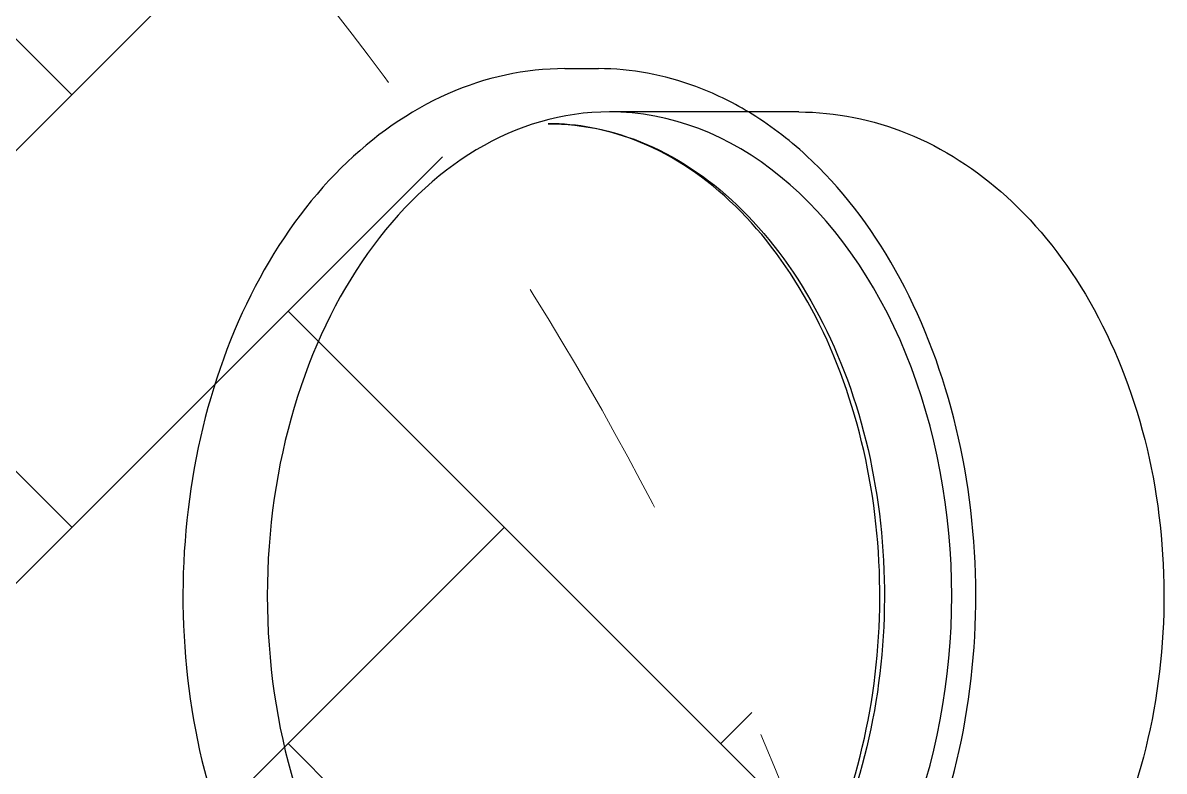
# Model space of a CAD drawing. Header units: millimetres. Extents: x -46397 to 283259, y -8690 to 23983.
# Drawn here: x -13690.8 to -13577, y 22676.6 to 22751.2 of the extents above; entities that cross this region are included whole.
import ezdxf

# ---------------------------------------------------------------- set-up
doc = ezdxf.new("R2010")
doc.units = ezdxf.units.MM
doc.linetypes.add('CENTER', pattern=[2, 1.25, -0.25, 0.25, -0.25])
doc.linetypes.add('PHANTOM', pattern=[63.5, 31.75, -6.35, 6.35, -6.35, 6.35, -6.35])
doc.layers.add('DUONGTAM', color=1, linetype='CENTER', lineweight=0)

# ---------------------------------------------------------------- blocks, each defined once
blk = doc.blocks.new('BO-3')
at = {"color": 251, "linetype": 'PHANTOM', "ltscale": 5, "extrusion": (0, 1, 0)}
for p, q in [((662.32, 4715.42), (665.65, 4715.42)), ((685.61, 4711.1), (666.76, 4711.1))]:
    blk.add_line(p, q, dxfattribs=at)
at = {"color": 251, "linetype": 'PHANTOM', "ltscale": 5}
for major_axis, start_param, end_param in [((0, 48.22), 0, 1.570796), ((0, -48.22), 0, 3.141593), ((0, -48.22), -1.570796, 0)]:
    blk.add_ellipse((666.76, 4662.89), major_axis=major_axis, ratio=0.707107, start_param=start_param, end_param=end_param, dxfattribs=at)
for points, knots in [([(662.32, 4715.42), (658.35, 4715.42), (654.39, 4714.56), (646.82, 4711.21), (643.23, 4708.7), (636.71, 4702.23), (633.82, 4698.22), (629.06, 4689.12), (627.22, 4684.02), (624.79, 4673.28), (624.2, 4667.64), (624.33, 4656.4), (625.05, 4650.79), (627.75, 4640.15), (629.72, 4635.13), (634.74, 4626.18), (637.78, 4622.26), (644.65, 4615.98), (648.46, 4613.6), (655.68, 4610.96), (659, 4610.35), (662.32, 4610.35)], [0.186074, 0.186074, 0.186074, 0.186074, 0.488584, 0.488584, 0.798681, 0.798681, 1.12025, 1.12025, 1.44663, 1.44663, 1.773653, 1.773653, 2.1006, 2.1006, 2.427625, 2.427625, 2.75378, 2.75378, 3.074253, 3.074253, 3.327667, 3.327667, 3.327667, 3.327667]), ([(680.6, 4711.1), (678.91, 4712.12), (677.16, 4712.97), (672.21, 4714.81), (668.93, 4715.42), (665.65, 4715.42)], [6.0660528, 6.0660528, 6.0660528, 6.0660528, 6.2118888, 6.2118888, 6.4692594, 6.4692594, 6.4692594, 6.4692594]), ([(668.52, 4610.51), (671.51, 4610.83), (674.48, 4611.65), (681.12, 4614.66), (684.7, 4617.23), (691.14, 4623.81), (693.98, 4627.86), (698.63, 4637), (700.43, 4642.1), (702.78, 4652.84), (703.34, 4658.47), (703.15, 4669.7), (702.42, 4675.29), (699.71, 4685.87), (697.75, 4690.86), (692.78, 4699.73), (689.78, 4703.61), (684.57, 4708.42), (682.62, 4709.88), (680.6, 4711.1)], [3.4027, 3.4027, 3.4027, 3.4027, 3.63853, 3.63853, 3.953712, 3.953712, 4.274776, 4.274776, 4.59801, 4.59801, 4.921481, 4.921481, 5.244907, 5.244907, 5.568383, 5.568383, 5.891483, 5.891483, 6.066053, 6.066053, 6.066053, 6.066053]), ([(685.61, 4711.1), (689.29, 4711.1), (692.97, 4710.36), (700.02, 4707.51), (703.36, 4705.35), (709.55, 4699.72), (712.33, 4696.17), (717, 4688), (718.84, 4683.35), (721.34, 4673.51), (721.98, 4668.31), (722.02, 4657.91), (721.41, 4652.7), (718.96, 4642.77), (717.13, 4638.05), (712.35, 4629.59), (709.41, 4625.85), (703.62, 4620.72), (701.03, 4618.96), (698.26, 4617.62)], [6.097111, 6.097111, 6.097111, 6.097111, 6.375971, 6.375971, 6.668224, 6.668224, 6.98729, 6.98729, 7.323267, 7.323267, 7.663053, 7.663053, 8.00291, 8.00291, 8.342715, 8.342715, 8.678845, 8.678845, 8.909089, 8.909089, 8.909089, 8.909089]), ([(660.66, 4615.84), (664.21, 4615.84), (667.76, 4616.67), (674.48, 4619.88), (677.66, 4622.25), (683.31, 4628.3), (685.79, 4631.95), (689.8, 4640.19), (691.35, 4644.77), (693.34, 4654.38), (693.79, 4659.42), (693.56, 4669.44), (692.88, 4674.42), (690.44, 4683.82), (688.7, 4688.24), (684.32, 4696.08), (681.69, 4699.49), (675.82, 4704.97), (672.58, 4707.03), (666.42, 4709.39), (663.54, 4709.93), (660.66, 4709.93)], [3.327667, 3.327667, 3.327667, 3.327667, 3.653136, 3.653136, 3.975651, 3.975651, 4.294825, 4.294825, 4.612995, 4.612995, 4.931093, 4.931093, 5.249222, 5.249222, 5.567312, 5.567312, 5.885567, 5.885567, 6.205195, 6.205195, 6.469259, 6.469259, 6.469259, 6.469259]), ([(660.66, 4709.93), (664.21, 4709.93), (667.76, 4709.13), (674.5, 4706.02), (677.7, 4703.7), (683.43, 4697.76), (685.96, 4694.13), (690.09, 4685.93), (691.68, 4681.36), (693.75, 4671.74), (694.23, 4666.7), (694.05, 4656.66), (693.38, 4651.66), (690.96, 4642.2), (689.21, 4637.75), (684.78, 4629.84), (682.11, 4626.38), (676.12, 4620.84), (672.8, 4618.74), (666.5, 4616.38), (663.58, 4615.84), (660.66, 4615.84)], [6.097111, 6.097111, 6.097111, 6.097111, 6.411909, 6.411909, 6.729261, 6.729261, 7.049923, 7.049923, 7.371737, 7.371737, 7.693665, 7.693665, 8.015566, 8.015566, 8.337498, 8.337498, 8.659233, 8.659233, 8.979501, 8.979501, 9.238704, 9.238704, 9.238704, 9.238704])]:
    blk.add_open_spline(points, degree=3, knots=knots, dxfattribs=at)

msp = doc.modelspace()

# ---------------------------------------------------------------- hatches: boundary and pattern name
h = msp.add_hatch()
h.set_pattern_fill('AR-HBONE', color=1, scale=0.3)
h.set_pattern_definition([(45, (0, 17679.127), (0, 43.10523), [91.44, -30.48]), (135, (21.553, 17700.68), (4e-15, 43.10523), [91.44, -30.48])])
edge = h.paths.add_edge_path()
edge.add_arc((-13902.92, 22560.31), 309.87, 359.6667, 423.117)
edge.add_arc((-14299.06, 21778.84), 1186, 63.1183, 116.88159)
edge.add_arc((-14695.19, 22560.3), 309.87, 116.8828, 180.3331)
edge.add_line((-15005.06, 22558.5), (-15005.06, 20959.16))
edge.add_arc((-14695.19, 20957.35), 309.87, 179.6666, 243.1169)
edge.add_arc((-14299.06, 21738.82), 1186, 243.11829, 296.88158)
edge.add_arc((-13902.92, 20957.35), 309.87, 296.8828, 360.3331)
edge.add_line((-13593.06, 20959.16), (-13593.06, 22558.5))
edge = h.paths.add_edge_path(flags=16)
edge.add_arc((-14695.19, 20957.35), 209.87, 179.5949, 243.1169, ccw=False)
edge.add_line((-14905.06, 20958.84), (-14905.06, 22558.82))
edge.add_arc((-14695.19, 22560.31), 209.87, 116.8831, 180.4051, ccw=False)
edge.add_arc((-14299.06, 21778.84), 1086, 63.11836, 116.88165, ccw=False)
edge.add_arc((-13902.92, 22560.31), 209.87, -0.4051, 63.117, ccw=False)
edge.add_line((-13693.06, 22558.82), (-13693.06, 20958.84))
edge.add_arc((-13902.92, 20957.35), 209.87, -63.117, 0.4051, ccw=False)
edge.add_arc((-14299.06, 21738.81), 1086, 243.11835, 296.88164, ccw=False)

# ---------------------------------------------------------------- linework, layer by layer
at = {"layer": 'DUONGTAM', "color": 5, "lineweight": 0, "ltscale": 100, "elevation": -1.5}
msp.add_lwpolyline([(-15005.06, 22508.83), (-15005.06, 21008.83), (-15005.06, 20959.16, 0.284151), (-14835.31, 20680.97, 0.238987), (-13762.81, 20680.97, 0.284152), (-13593.06, 20959.16), (-13593.06, 21008.83), (-13593.06, 22508.83), (-13593.06, 22558.5, 0.284152), (-13762.81, 22836.69, 0.238987), (-14835.31, 22836.69, 0.284151), (-15005.06, 22558.5)], format="xyb", close=True, dxfattribs=at)

# ---------------------------------------------------------------- block references
msp.add_blockref('BO-3', (-14299.06, 18031.21, -1.5))

doc.saveas('drawing.dxf')
